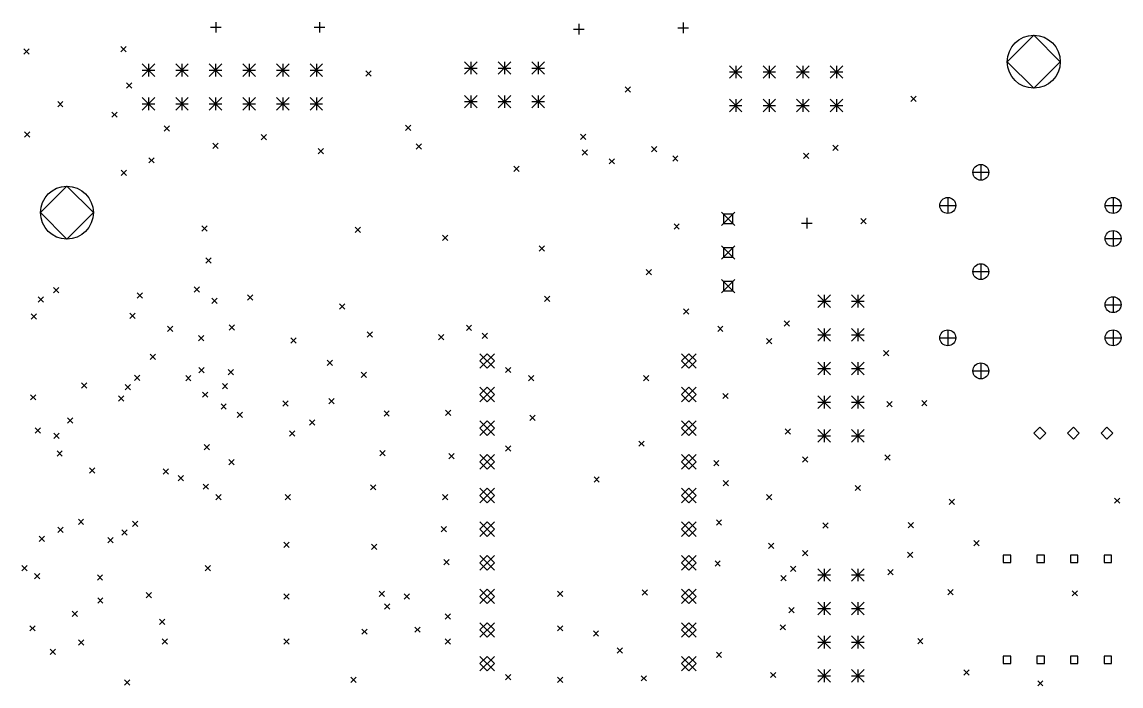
# Model space of a CAD drawing. Extents: x -2 to 158, y -158 to -1.
# Drawn here: x 75.1 to 158.2, y -113.3 to -63.1 of the extents above; entities that cross this region are included whole.
import ezdxf

# ---------------------------------------------------------------- set-up
doc = ezdxf.new("R2010")
doc.units = 0
doc.layers.add('BLACK', color=7, linetype='CONTINUOUS')

msp = doc.modelspace()

# ---------------------------------------------------------------- linework, layer by layer
at = {"layer": 'BLACK', "linetype": 'CONTINUOUS'}
for p, q in [((89.75, -63.1), (89.75, -63.9)), ((97.6, -63.1), (97.6, -63.9)), ((125.1, -63.15), (125.1, -63.95)), ((89.35, -63.5), (90.15, -63.5)), ((97.2, -63.5), (98, -63.5)), ((116.8, -63.65), (117.6, -63.65)), ((117.2, -63.25), (117.2, -64.05)), ((124.7, -63.55), (125.5, -63.55)), ((151.6, -64.1), (149.6, -66.1)), ((153.6, -66.1), (151.6, -64.1)), ((75.25, -65.125), (75.65, -65.525)), ((75.65, -65.125), (75.25, -65.525)), ((82.575, -64.95), (82.975, -65.35)), ((82.975, -64.95), (82.575, -65.35)), ((84.1825, -66.26), (85.1325, -67.21)), ((85.1325, -66.26), (84.1825, -67.21)), ((84.6575, -66.26), (84.6575, -67.21)), ((86.7225, -66.26), (87.6725, -67.21)), ((87.6725, -66.26), (86.7225, -67.21)), ((87.1975, -66.26), (87.1975, -67.21)), ((89.2625, -66.26), (90.2125, -67.21)), ((90.2125, -66.26), (89.2625, -67.21)), ((89.7375, -66.26), (89.7375, -67.21)), ((91.8025, -66.26), (92.7525, -67.21)), ((92.7525, -66.26), (91.8025, -67.21)), ((92.2775, -66.26), (92.2775, -67.21)), ((94.3425, -66.26), (95.2925, -67.21)), ((95.2925, -66.26), (94.3425, -67.21)), ((94.8175, -66.26), (94.8175, -67.21)), ((96.8825, -66.26), (97.8325, -67.21)), ((97.8325, -66.26), (96.8825, -67.21)), ((97.3575, -66.26), (97.3575, -67.21)), ((108.565, -66.1), (109.515, -67.05)), ((109.515, -66.1), (108.565, -67.05)), ((109.04, -66.1), (109.04, -67.05)), ((111.105, -66.1), (112.055, -67.05)), ((112.055, -66.1), (111.105, -67.05)), ((111.58, -66.1), (111.58, -67.05)), ((113.645, -66.1), (114.595, -67.05)), ((114.595, -66.1), (113.645, -67.05)), ((114.12, -66.1), (114.12, -67.05)), ((128.59, -66.4), (129.54, -67.35)), ((129.54, -66.4), (128.59, -67.35)), ((129.065, -66.4), (129.065, -67.35)), ((131.13, -66.4), (132.08, -67.35)), ((132.08, -66.4), (131.13, -67.35)), ((131.605, -66.4), (131.605, -67.35)), ((133.67, -66.4), (134.62, -67.35)), ((134.62, -66.4), (133.67, -67.35)), ((134.145, -66.4), (134.145, -67.35)), ((136.21, -66.4), (137.16, -67.35)), ((137.16, -66.4), (136.21, -67.35)), ((136.685, -66.4), (136.685, -67.35)), ((149.6, -66.1), (151.6, -68.1)), ((151.6, -68.1), (153.6, -66.1)), ((84.1825, -66.735), (85.1325, -66.735)), ((86.7225, -66.735), (87.6725, -66.735)), ((89.2625, -66.735), (90.2125, -66.735)), ((91.8025, -66.735), (92.7525, -66.735)), ((94.3425, -66.735), (95.2925, -66.735)), ((96.8825, -66.735), (97.8325, -66.735)), ((101.1, -66.8), (101.5, -67.2)), ((101.5, -66.8), (101.1, -67.2)), ((108.565, -66.575), (109.515, -66.575)), ((111.105, -66.575), (112.055, -66.575)), ((113.645, -66.575), (114.595, -66.575)), ((128.59, -66.875), (129.54, -66.875)), ((131.13, -66.875), (132.08, -66.875)), ((133.67, -66.875), (134.62, -66.875)), ((136.21, -66.875), (137.16, -66.875)), ((83, -67.7), (83.4, -68.1)), ((83.4, -67.7), (83, -68.1)), ((120.7, -68), (121.1, -68.4)), ((121.1, -68), (120.7, -68.4)), ((84.1825, -68.8), (85.1325, -69.75)), ((85.1325, -68.8), (84.1825, -69.75)), ((84.6575, -68.8), (84.6575, -69.75)), ((86.7225, -68.8), (87.6725, -69.75)), ((87.6725, -68.8), (86.7225, -69.75)), ((87.1975, -68.8), (87.1975, -69.75)), ((89.2625, -68.8), (90.2125, -69.75)), ((90.2125, -68.8), (89.2625, -69.75)), ((89.7375, -68.8), (89.7375, -69.75)), ((91.8025, -68.8), (92.7525, -69.75)), ((92.7525, -68.8), (91.8025, -69.75)), ((92.2775, -68.8), (92.2775, -69.75)), ((94.3425, -68.8), (95.2925, -69.75)), ((95.2925, -68.8), (94.3425, -69.75)), ((94.8175, -68.8), (94.8175, -69.75)), ((96.8825, -68.8), (97.8325, -69.75)), ((97.8325, -68.8), (96.8825, -69.75)), ((97.3575, -68.8), (97.3575, -69.75)), ((108.565, -68.64), (109.515, -69.59)), ((109.515, -68.64), (108.565, -69.59)), ((109.04, -68.64), (109.04, -69.59)), ((111.105, -68.64), (112.055, -69.59)), ((112.055, -68.64), (111.105, -69.59)), ((111.58, -68.64), (111.58, -69.59)), ((113.645, -68.64), (114.595, -69.59)), ((114.595, -68.64), (113.645, -69.59)), ((114.12, -68.64), (114.12, -69.59)), ((128.59, -68.94), (129.54, -69.89)), ((129.54, -68.94), (128.59, -69.89)), ((129.065, -68.94), (129.065, -69.89)), ((131.13, -68.94), (132.08, -69.89)), ((132.08, -68.94), (131.13, -69.89)), ((131.605, -68.94), (131.605, -69.89)), ((133.67, -68.94), (134.62, -69.89)), ((134.62, -68.94), (133.67, -69.89)), ((134.145, -68.94), (134.145, -69.89)), ((136.21, -68.94), (137.16, -69.89)), ((137.16, -68.94), (136.21, -69.89)), ((136.685, -68.94), (136.685, -69.89)), ((142.3, -68.7), (142.7, -69.1)), ((142.7, -68.7), (142.3, -69.1)), ((77.8, -69.1), (78.2, -69.5)), ((78.2, -69.1), (77.8, -69.5)), ((84.1825, -69.275), (85.1325, -69.275)), ((86.7225, -69.275), (87.6725, -69.275)), ((89.2625, -69.275), (90.2125, -69.275)), ((91.8025, -69.275), (92.7525, -69.275)), ((94.3425, -69.275), (95.2925, -69.275)), ((96.8825, -69.275), (97.8325, -69.275)), ((108.565, -69.115), (109.515, -69.115)), ((111.105, -69.115), (112.055, -69.115)), ((113.645, -69.115), (114.595, -69.115)), ((128.59, -69.415), (129.54, -69.415)), ((131.13, -69.415), (132.08, -69.415)), ((133.67, -69.415), (134.62, -69.415)), ((136.21, -69.415), (137.16, -69.415)), ((81.9, -69.9), (82.3, -70.3)), ((82.3, -69.9), (81.9, -70.3)), ((75.3, -71.4), (75.7, -71.8)), ((75.7, -71.4), (75.3, -71.8)), ((85.8475, -70.9525), (86.2475, -71.3525)), ((86.2475, -70.9525), (85.8475, -71.3525)), ((104.1, -70.9), (104.5, -71.3)), ((104.5, -70.9), (104.1, -71.3)), ((89.5375, -72.2625), (89.9375, -72.6625)), ((89.9375, -72.2625), (89.5375, -72.6625)), ((93.181538, -71.5995), (93.581538, -71.9995)), ((93.581538, -71.5995), (93.181538, -71.9995)), ((117.324585, -71.563), (117.724585, -71.963)), ((117.724585, -71.563), (117.324585, -71.963)), ((97.492344, -72.651262), (97.892344, -73.051262)), ((97.892344, -72.651262), (97.492344, -73.051262)), ((104.899, -72.299), (105.299, -72.699)), ((105.299, -72.299), (104.899, -72.699)), ((117.446088, -72.7505), (117.846088, -73.1505)), ((117.846088, -72.7505), (117.446088, -73.1505)), ((122.7, -72.5), (123.1, -72.9)), ((123.1, -72.5), (122.7, -72.9)), ((134.2, -73), (134.6, -73.4)), ((134.6, -73), (134.2, -73.4)), ((136.4, -72.4), (136.8, -72.8)), ((136.8, -72.4), (136.4, -72.8)), ((84.7, -73.35), (85.1, -73.75)), ((85.1, -73.35), (84.7, -73.75)), ((119.5, -73.425), (119.9, -73.825)), ((119.9, -73.425), (119.5, -73.825)), ((124.3, -73.2), (124.7, -73.6)), ((124.7, -73.2), (124.3, -73.6)), ((147.597499, -73.855262), (147.597499, -75.055262)), ((82.6, -74.3), (83, -74.7)), ((83, -74.3), (82.6, -74.7)), ((112.3, -74), (112.7, -74.4)), ((112.7, -74), (112.3, -74.4)), ((146.997499, -74.455262), (148.197499, -74.455262)), ((78.5, -75.5), (76.5, -77.5)), ((80.5, -77.5), (78.5, -75.5)), ((145.097499, -76.355262), (145.097499, -77.555262)), ((157.597499, -76.355262), (157.597499, -77.555262)), ((144.497499, -76.955262), (145.697499, -76.955262)), ((156.997499, -76.955262), (158.197499, -76.955262)), ((76.5, -77.5), (78.5, -79.5)), ((78.5, -79.5), (80.5, -77.5)), ((128, -77.475), (129, -78.475)), ((129, -77.475), (128, -78.475)), ((128.853557, -77.621443), (128.146443, -77.621443)), ((128.146443, -77.621443), (128.146443, -78.328557)), ((128.853557, -78.328557), (128.853557, -77.621443)), ((134.45, -77.9), (134.45, -78.7)), ((138.525, -77.95), (138.925, -78.35)), ((138.925, -77.95), (138.525, -78.35)), ((88.7, -78.5), (89.1, -78.9)), ((89.1, -78.5), (88.7, -78.9)), ((100.3, -78.6), (100.7, -79)), ((100.7, -78.6), (100.3, -79)), ((124.4, -78.35), (124.8, -78.75)), ((124.8, -78.35), (124.4, -78.75)), ((128.146443, -78.328557), (128.853557, -78.328557)), ((134.05, -78.3), (134.85, -78.3)), ((157.597499, -78.855262), (157.597499, -80.055262)), ((106.9, -79.2), (107.3, -79.6)), ((107.3, -79.2), (106.9, -79.6)), ((156.997499, -79.455262), (158.197499, -79.455262)), ((114.2, -80), (114.6, -80.4)), ((114.6, -80), (114.2, -80.4)), ((128, -80.015), (129, -81.015)), ((129, -80.015), (128, -81.015)), ((128.853557, -80.161443), (128.146443, -80.161443)), ((128.146443, -80.161443), (128.146443, -80.868557)), ((128.853557, -80.868557), (128.853557, -80.161443)), ((89, -80.925), (89.4, -81.325)), ((89.4, -80.925), (89, -81.325)), ((128.146443, -80.868557), (128.853557, -80.868557)), ((147.597499, -81.355262), (147.597499, -82.555262)), ((122.3, -81.8), (122.7, -82.2)), ((122.7, -81.8), (122.3, -82.2)), ((146.997499, -81.955262), (148.197499, -81.955262)), ((128, -82.555), (129, -83.555)), ((129, -82.555), (128, -83.555)), ((128.853557, -82.701443), (128.146443, -82.701443)), ((128.146443, -82.701443), (128.146443, -83.408557)), ((128.853557, -83.408557), (128.853557, -82.701443)), ((76.328973, -83.85), (76.728973, -84.25)), ((76.728973, -83.85), (76.328973, -84.25)), ((77.475, -83.1505), (77.875, -83.5505)), ((77.875, -83.1505), (77.475, -83.5505)), ((83.8, -83.55), (84.2, -83.95)), ((84.2, -83.55), (83.8, -83.95)), ((88.125, -83.1), (88.525, -83.5)), ((88.525, -83.1), (88.125, -83.5)), ((92.15, -83.7), (92.55, -84.1)), ((92.55, -83.7), (92.15, -84.1)), ((114.6, -83.8), (115, -84.2)), ((115, -83.8), (114.6, -84.2)), ((128.146443, -83.408557), (128.853557, -83.408557)), ((135.285, -83.72), (136.235, -84.67)), ((136.235, -83.72), (135.285, -84.67)), ((135.76, -83.72), (135.76, -84.67)), ((137.825, -83.72), (138.775, -84.67)), ((138.775, -83.72), (137.825, -84.67)), ((138.3, -83.72), (138.3, -84.67)), ((157.597499, -83.855262), (157.597499, -85.055262)), ((89.45, -83.9505), (89.85, -84.3505)), ((89.85, -83.9505), (89.45, -84.3505)), ((99.099525, -84.3995), (99.499525, -84.7995)), ((99.499525, -84.3995), (99.099525, -84.7995)), ((135.285, -84.195), (136.235, -84.195)), ((137.825, -84.195), (138.775, -84.195)), ((156.997499, -84.455262), (158.197499, -84.455262)), ((75.8, -85.15), (76.2, -85.55)), ((76.2, -85.15), (75.8, -85.55)), ((83.25, -85.1), (83.65, -85.5)), ((83.65, -85.1), (83.25, -85.5)), ((125.125, -84.775), (125.525, -85.175)), ((125.525, -84.775), (125.125, -85.175)), ((86.1, -86.075), (86.5, -86.475)), ((86.5, -86.075), (86.1, -86.475)), ((90.775, -85.975), (91.175, -86.375)), ((91.175, -85.975), (90.775, -86.375)), ((108.7, -86), (109.1, -86.4)), ((109.1, -86), (108.7, -86.4)), ((127.7005, -86.070521), (128.1005, -86.470521)), ((128.1005, -86.070521), (127.7005, -86.470521)), ((132.725, -85.675), (133.125, -86.075)), ((133.125, -85.675), (132.725, -86.075)), ((135.285, -86.26), (136.235, -87.21)), ((136.235, -86.26), (135.285, -87.21)), ((135.76, -86.26), (135.76, -87.21)), ((137.825, -86.26), (138.775, -87.21)), ((138.775, -86.26), (137.825, -87.21)), ((138.3, -86.26), (138.3, -87.21)), ((145.097499, -86.355262), (145.097499, -87.555262)), ((157.597499, -86.355262), (157.597499, -87.555262)), ((88.45, -86.775), (88.85, -87.175)), ((88.85, -86.775), (88.45, -87.175)), ((95.425, -86.95), (95.825, -87.35)), ((95.825, -86.95), (95.425, -87.35)), ((101.2, -86.5), (101.6, -86.9)), ((101.6, -86.5), (101.2, -86.9)), ((106.6, -86.7), (107, -87.1)), ((107, -86.7), (106.6, -87.1)), ((109.9, -86.6), (110.3, -87)), ((110.3, -86.6), (109.9, -87)), ((131.3995, -87), (131.7995, -87.4)), ((131.7995, -87), (131.3995, -87.4)), ((135.285, -86.735), (136.235, -86.735)), ((137.825, -86.735), (138.775, -86.735)), ((144.497499, -86.955262), (145.697499, -86.955262)), ((156.997499, -86.955262), (158.197499, -86.955262)), ((140.25, -87.925), (140.65, -88.325)), ((140.65, -87.925), (140.25, -88.325)), ((84.8, -88.2), (85.2, -88.6)), ((85.2, -88.2), (84.8, -88.6)), ((98.169622, -88.6505), (98.569622, -89.0505)), ((98.569622, -88.6505), (98.169622, -89.0505)), ((109.73, -88.155), (110.83, -89.255)), ((110.83, -88.155), (109.73, -89.255)), ((110.28, -88.155), (109.73, -88.705)), ((109.73, -88.705), (110.28, -89.255)), ((110.83, -88.705), (110.28, -88.155)), ((110.28, -89.255), (110.83, -88.705)), ((124.97, -88.155), (126.07, -89.255)), ((126.07, -88.155), (124.97, -89.255)), ((125.52, -88.155), (124.97, -88.705)), ((124.97, -88.705), (125.52, -89.255)), ((126.07, -88.705), (125.52, -88.155)), ((125.52, -89.255), (126.07, -88.705)), ((135.285, -88.8), (136.235, -89.75)), ((136.235, -88.8), (135.285, -89.75)), ((135.76, -88.8), (135.76, -89.75)), ((137.825, -88.8), (138.775, -89.75)), ((138.775, -88.8), (137.825, -89.75)), ((138.3, -88.8), (138.3, -89.75)), ((147.597499, -88.855262), (147.597499, -90.055262)), ((88.475, -89.2), (88.875, -89.6)), ((88.875, -89.2), (88.475, -89.6)), ((90.7, -89.35), (91.1, -89.75)), ((91.1, -89.35), (90.7, -89.75)), ((100.75, -89.55), (101.15, -89.95)), ((101.15, -89.55), (100.75, -89.95)), ((111.65, -89.185283), (112.05, -89.585283)), ((112.05, -89.185283), (111.65, -89.585283)), ((135.285, -89.275), (136.235, -89.275)), ((137.825, -89.275), (138.775, -89.275)), ((146.997499, -89.455262), (148.197499, -89.455262)), ((79.6, -90.35), (80, -90.75)), ((80, -90.35), (79.6, -90.75)), ((82.906768, -90.488495), (83.306768, -90.888495)), ((83.306768, -90.488495), (82.906768, -90.888495)), ((83.615918, -89.784144), (84.015918, -90.184144)), ((84.015918, -89.784144), (83.615918, -90.184144)), ((87.476659, -89.8005), (87.876659, -90.2005)), ((87.876659, -89.8005), (87.476659, -90.2005)), ((90.25, -90.4), (90.65, -90.8)), ((90.65, -90.4), (90.25, -90.8)), ((113.4, -89.8), (113.8, -90.2)), ((113.8, -89.8), (113.4, -90.2)), ((122.1, -89.8), (122.5, -90.2)), ((122.5, -89.8), (122.1, -90.2)), ((75.75, -91.25), (76.15, -91.65)), ((76.15, -91.25), (75.75, -91.65)), ((82.4, -91.35), (82.8, -91.75)), ((82.8, -91.35), (82.4, -91.75)), ((88.75, -91.05), (89.15, -91.45)), ((89.15, -91.05), (88.75, -91.45)), ((109.73, -90.695), (110.83, -91.795)), ((110.83, -90.695), (109.73, -91.795)), ((110.28, -90.695), (109.73, -91.245)), ((109.73, -91.245), (110.28, -91.795)), ((110.83, -91.245), (110.28, -90.695)), ((110.28, -91.795), (110.83, -91.245)), ((124.97, -90.695), (126.07, -91.795)), ((126.07, -90.695), (124.97, -91.795)), ((125.52, -90.695), (124.97, -91.245)), ((124.97, -91.245), (125.52, -91.795)), ((126.07, -91.245), (125.52, -90.695)), ((125.52, -91.795), (126.07, -91.245)), ((128.1, -91.15), (128.5, -91.55)), ((128.5, -91.15), (128.1, -91.55)), ((135.285, -91.34), (136.235, -92.29)), ((136.235, -91.34), (135.285, -92.29)), ((135.76, -91.34), (135.76, -92.29)), ((137.825, -91.34), (138.775, -92.29)), ((138.775, -91.34), (137.825, -92.29)), ((138.3, -91.34), (138.3, -92.29)), ((90.15, -91.9505), (90.55, -92.3505)), ((90.55, -91.9505), (90.15, -92.3505)), ((94.825, -91.725), (95.225, -92.125)), ((95.225, -91.725), (94.825, -92.125)), ((98.3, -91.55), (98.7, -91.95)), ((98.7, -91.55), (98.3, -91.95)), ((135.285, -91.815), (136.235, -91.815)), ((137.825, -91.815), (138.775, -91.815)), ((140.5, -91.775), (140.9, -92.175)), ((140.9, -91.775), (140.5, -92.175)), ((143.125, -91.7), (143.525, -92.1)), ((143.525, -91.7), (143.125, -92.1)), ((78.55, -93), (78.95, -93.4)), ((78.95, -93), (78.55, -93.4)), ((91.3755, -92.565282), (91.7755, -92.965282)), ((91.7755, -92.565282), (91.3755, -92.965282)), ((102.475, -92.475), (102.875, -92.875)), ((102.875, -92.475), (102.475, -92.875)), ((107.125, -92.425), (107.525, -92.825)), ((107.525, -92.425), (107.125, -92.825)), ((113.5, -92.8), (113.9, -93.2)), ((113.9, -92.8), (113.5, -93.2)), ((76.1, -93.75), (76.5, -94.15)), ((76.5, -93.75), (76.1, -94.15)), ((96.85, -93.15), (97.25, -93.55)), ((97.25, -93.15), (96.85, -93.55)), ((109.73, -93.235), (110.83, -94.335)), ((110.83, -93.235), (109.73, -94.335)), ((110.28, -93.235), (109.73, -93.785)), ((109.73, -93.785), (110.28, -94.335)), ((110.83, -93.785), (110.28, -93.235)), ((110.28, -94.335), (110.83, -93.785)), ((124.97, -93.235), (126.07, -94.335)), ((126.07, -93.235), (124.97, -94.335)), ((125.52, -93.235), (124.97, -93.785)), ((124.97, -93.785), (125.52, -94.335)), ((126.07, -93.785), (125.52, -93.235)), ((125.52, -94.335), (126.07, -93.785)), ((132.8, -93.825), (133.2, -94.225)), ((133.2, -93.825), (132.8, -94.225)), ((135.285, -93.88), (136.235, -94.83)), ((136.235, -93.88), (135.285, -94.83)), ((135.76, -93.88), (135.76, -94.83)), ((137.825, -93.88), (138.775, -94.83)), ((138.775, -93.88), (137.825, -94.83)), ((138.3, -93.88), (138.3, -94.83)), ((152.057499, -93.710762), (151.612999, -94.155262)), ((152.501999, -94.155262), (152.057499, -93.710762)), ((154.597499, -93.710762), (154.152999, -94.155262)), ((155.041999, -94.155262), (154.597499, -93.710762)), ((157.137499, -93.710762), (156.692999, -94.155262)), ((157.581999, -94.155262), (157.137499, -93.710762)), ((77.5, -94.15), (77.9, -94.55)), ((77.9, -94.15), (77.5, -94.55)), ((95.325, -93.975), (95.725, -94.375)), ((95.725, -93.975), (95.325, -94.375)), ((135.285, -94.355), (136.235, -94.355)), ((137.825, -94.355), (138.775, -94.355)), ((151.612999, -94.155262), (152.057499, -94.599762)), ((152.057499, -94.599762), (152.501999, -94.155262)), ((154.152999, -94.155262), (154.597499, -94.599762)), ((154.597499, -94.599762), (155.041999, -94.155262)), ((156.692999, -94.155262), (157.137499, -94.599762)), ((157.137499, -94.599762), (157.581999, -94.155262)), ((77.75, -95.5), (78.15, -95.9)), ((78.15, -95.5), (77.75, -95.9)), ((88.8745, -95.024045), (89.2745, -95.424045)), ((89.2745, -95.024045), (88.8745, -95.424045)), ((102.15, -95.475), (102.55, -95.875)), ((102.55, -95.475), (102.15, -95.875)), ((111.65, -95.125), (112.05, -95.525)), ((112.05, -95.125), (111.65, -95.525)), ((121.75, -94.75), (122.15, -95.15)), ((122.15, -94.75), (121.75, -95.15)), ((90.75, -96.15), (91.15, -96.55)), ((91.15, -96.15), (90.75, -96.55)), ((107.375, -95.7), (107.775, -96.1)), ((107.775, -95.7), (107.375, -96.1)), ((109.73, -95.775), (110.83, -96.875)), ((110.83, -95.775), (109.73, -96.875)), ((110.28, -95.775), (109.73, -96.325)), ((109.73, -96.325), (110.28, -96.875)), ((110.83, -96.325), (110.28, -95.775)), ((110.28, -96.875), (110.83, -96.325)), ((124.97, -95.775), (126.07, -96.875)), ((126.07, -95.775), (124.97, -96.875)), ((125.52, -95.775), (124.97, -96.325)), ((124.97, -96.325), (125.52, -96.875)), ((126.07, -96.325), (125.52, -95.775)), ((125.52, -96.875), (126.07, -96.325)), ((127.4005, -96.230663), (127.8005, -96.630663)), ((127.8005, -96.230663), (127.4005, -96.630663)), ((134.11, -95.94), (134.51, -96.34)), ((134.51, -95.94), (134.11, -96.34)), ((140.35, -95.8), (140.75, -96.2)), ((140.75, -95.8), (140.35, -96.2)), ((80.2005, -96.767281), (80.6005, -97.167281)), ((80.6005, -96.767281), (80.2005, -97.167281)), ((85.779, -96.8495), (86.179, -97.2495)), ((86.179, -96.8495), (85.779, -97.2495)), ((86.9, -97.35), (87.3, -97.75)), ((87.3, -97.35), (86.9, -97.75)), ((88.8, -98), (89.2, -98.4)), ((89.2, -98), (88.8, -98.4)), ((101.4495, -98.05), (101.8495, -98.45)), ((101.8495, -98.05), (101.4495, -98.45)), ((118.35, -97.45), (118.75, -97.85)), ((118.75, -97.45), (118.35, -97.85)), ((128.125, -97.725), (128.525, -98.125)), ((128.525, -97.725), (128.125, -98.125)), ((89.75, -98.8), (90.15, -99.2)), ((90.15, -98.8), (89.75, -99.2)), ((95, -98.8), (95.4, -99.2)), ((95.4, -98.8), (95, -99.2)), ((106.9, -98.8), (107.3, -99.2)), ((107.3, -98.8), (106.9, -99.2)), ((109.73, -98.315), (110.83, -99.415)), ((110.83, -98.315), (109.73, -99.415)), ((110.28, -98.315), (109.73, -98.865)), ((109.73, -98.865), (110.28, -99.415)), ((110.83, -98.865), (110.28, -98.315)), ((110.28, -99.415), (110.83, -98.865)), ((124.97, -98.315), (126.07, -99.415)), ((126.07, -98.315), (124.97, -99.415)), ((125.52, -98.315), (124.97, -98.865)), ((124.97, -98.865), (125.52, -99.415)), ((126.07, -98.865), (125.52, -98.315)), ((125.52, -99.415), (126.07, -98.865)), ((131.3995, -98.8), (131.7995, -99.2)), ((131.7995, -98.8), (131.3995, -99.2)), ((138.1, -98.1), (138.5, -98.5)), ((138.5, -98.1), (138.1, -98.5)), ((145.197499, -99.155262), (145.597499, -99.555262)), ((145.597499, -99.155262), (145.197499, -99.555262)), ((157.697499, -99.055262), (158.097499, -99.455262)), ((158.097499, -99.055262), (157.697499, -99.455262)), ((77.819654, -101.2505), (78.219654, -101.6505)), ((78.219654, -101.2505), (77.819654, -101.6505)), ((79.362826, -100.6505), (79.762826, -101.0505)), ((79.762826, -100.6505), (79.362826, -101.0505)), ((83.45, -100.8), (83.85, -101.2)), ((83.85, -100.8), (83.45, -101.2)), ((106.8, -101.2), (107.2, -101.6)), ((107.2, -101.2), (106.8, -101.6)), ((109.73, -100.855), (110.83, -101.955)), ((110.83, -100.855), (109.73, -101.955)), ((110.28, -100.855), (109.73, -101.405)), ((110.83, -101.405), (110.28, -100.855)), ((124.97, -100.855), (126.07, -101.955)), ((126.07, -100.855), (124.97, -101.955)), ((125.52, -100.855), (124.97, -101.405)), ((126.07, -101.405), (125.52, -100.855)), ((127.6, -100.7), (128, -101.1)), ((128, -100.7), (127.6, -101.1)), ((135.65, -100.925), (136.05, -101.325)), ((136.05, -100.925), (135.65, -101.325)), ((142.1, -100.9), (142.5, -101.3)), ((142.5, -100.9), (142.1, -101.3)), ((76.4, -101.95), (76.8, -102.35)), ((76.8, -101.95), (76.4, -102.35)), ((81.6, -102.05), (82, -102.45)), ((82, -102.05), (81.6, -102.45)), ((82.65, -101.45), (83.05, -101.85)), ((83.05, -101.45), (82.65, -101.85)), ((109.73, -101.405), (110.28, -101.955)), ((110.28, -101.955), (110.83, -101.405)), ((124.97, -101.405), (125.52, -101.955)), ((125.52, -101.955), (126.07, -101.405)), ((94.9, -102.4), (95.3, -102.8)), ((95.3, -102.4), (94.9, -102.8)), ((101.53685, -102.547607), (101.93685, -102.947607)), ((101.93685, -102.547607), (101.53685, -102.947607)), ((131.55, -102.475), (131.95, -102.875)), ((131.95, -102.475), (131.55, -102.875)), ((134.11, -103.015), (134.51, -103.415)), ((134.51, -103.015), (134.11, -103.415)), ((147.07, -102.27), (147.47, -102.67)), ((147.47, -102.27), (147.07, -102.67)), ((107, -103.7), (107.4, -104.1)), ((107.4, -103.7), (107, -104.1)), ((109.73, -103.395), (110.83, -104.495)), ((110.83, -103.395), (109.73, -104.495)), ((110.28, -103.395), (109.73, -103.945)), ((110.83, -103.945), (110.28, -103.395)), ((124.97, -103.395), (126.07, -104.495)), ((126.07, -103.395), (124.97, -104.495)), ((125.52, -103.395), (124.97, -103.945)), ((126.07, -103.945), (125.52, -103.395)), ((127.5, -103.8), (127.9, -104.2)), ((127.9, -103.8), (127.5, -104.2)), ((142.05, -103.15), (142.45, -103.55)), ((142.45, -103.15), (142.05, -103.55)), ((149.860344, -103.372417), (149.294654, -103.372417)), ((149.294654, -103.372417), (149.294654, -103.938107)), ((149.860344, -103.938107), (149.860344, -103.372417)), ((152.400344, -103.372417), (151.834654, -103.372417)), ((151.834654, -103.372417), (151.834654, -103.938107)), ((152.400344, -103.938107), (152.400344, -103.372417)), ((154.940344, -103.372417), (154.374654, -103.372417)), ((154.374654, -103.372417), (154.374654, -103.938107)), ((154.940344, -103.938107), (154.940344, -103.372417)), ((157.480344, -103.372417), (156.914654, -103.372417)), ((156.914654, -103.372417), (156.914654, -103.938107)), ((157.480344, -103.938107), (157.480344, -103.372417)), ((75.1, -104.15), (75.5, -104.55)), ((75.5, -104.15), (75.1, -104.55)), ((88.95, -104.15), (89.35, -104.55)), ((89.35, -104.15), (88.95, -104.55)), ((109.73, -103.945), (110.28, -104.495)), ((110.28, -104.495), (110.83, -103.945)), ((124.97, -103.945), (125.52, -104.495)), ((125.52, -104.495), (126.07, -103.945)), ((133.2105, -104.2), (133.6105, -104.6)), ((133.6105, -104.2), (133.2105, -104.6)), ((135.285, -104.395), (136.235, -105.345)), ((136.235, -104.395), (135.285, -105.345)), ((135.76, -104.395), (135.76, -105.345)), ((137.825, -104.395), (138.775, -105.345)), ((138.775, -104.395), (137.825, -105.345)), ((138.3, -104.395), (138.3, -105.345)), ((140.575, -104.45), (140.975, -104.85)), ((140.975, -104.45), (140.575, -104.85)), ((149.294654, -103.938107), (149.860344, -103.938107)), ((151.834654, -103.938107), (152.400344, -103.938107)), ((154.374654, -103.938107), (154.940344, -103.938107)), ((156.914654, -103.938107), (157.480344, -103.938107)), ((76.040709, -104.7495), (76.440709, -105.1495)), ((76.440709, -104.7495), (76.040709, -105.1495)), ((80.8, -104.85), (81.2, -105.25)), ((81.2, -104.85), (80.8, -105.25)), ((132.475, -104.9), (132.875, -105.3)), ((132.875, -104.9), (132.475, -105.3)), ((135.285, -104.87), (136.235, -104.87)), ((137.825, -104.87), (138.775, -104.87)), ((84.5, -106.2), (84.9, -106.6)), ((84.9, -106.2), (84.5, -106.6)), ((94.9, -106.3), (95.3, -106.7)), ((95.3, -106.3), (94.9, -106.7)), ((102.1, -106.1), (102.5, -106.5)), ((102.5, -106.1), (102.1, -106.5)), ((104, -106.3), (104.4, -106.7)), ((104.4, -106.3), (104, -106.7)), ((109.73, -105.935), (110.83, -107.035)), ((110.83, -105.935), (109.73, -107.035)), ((110.28, -105.935), (109.73, -106.485)), ((110.83, -106.485), (110.28, -105.935)), ((115.6, -106.1), (116, -106.5)), ((116, -106.1), (115.6, -106.5)), ((122, -106), (122.4, -106.4)), ((122.4, -106), (122, -106.4)), ((124.97, -105.935), (126.07, -107.035)), ((126.07, -105.935), (124.97, -107.035)), ((125.52, -105.935), (124.97, -106.485)), ((126.07, -106.485), (125.52, -105.935)), ((145.097499, -105.967772), (145.497499, -106.367772)), ((145.497499, -105.967772), (145.097499, -106.367772)), ((154.497499, -106.055262), (154.897499, -106.455262)), ((154.897499, -106.055262), (154.497499, -106.455262)), ((80.825, -106.6), (81.225, -107)), ((81.225, -106.6), (80.825, -107)), ((102.505663, -107.05), (102.905663, -107.45)), ((102.905663, -107.05), (102.505663, -107.45)), ((109.73, -106.485), (110.28, -107.035)), ((110.28, -107.035), (110.83, -106.485)), ((124.97, -106.485), (125.52, -107.035)), ((125.52, -107.035), (126.07, -106.485)), ((135.285, -106.935), (136.235, -107.885)), ((136.235, -106.935), (135.285, -107.885)), ((135.76, -106.935), (135.76, -107.885)), ((137.825, -106.935), (138.775, -107.885)), ((138.775, -106.935), (137.825, -107.885)), ((138.3, -106.935), (138.3, -107.885)), ((78.9, -107.6), (79.3, -108)), ((79.3, -107.6), (78.9, -108)), ((107.1, -107.8), (107.5, -108.2)), ((107.5, -107.8), (107.1, -108.2)), ((133.075, -107.325), (133.475, -107.725)), ((133.475, -107.325), (133.075, -107.725)), ((135.285, -107.41), (136.235, -107.41)), ((137.825, -107.41), (138.775, -107.41)), ((75.7, -108.7), (76.1, -109.1)), ((76.1, -108.7), (75.7, -109.1)), ((85.5, -108.2), (85.9, -108.6)), ((85.9, -108.2), (85.5, -108.6)), ((104.8, -108.8), (105.2, -109.2)), ((105.2, -108.8), (104.8, -109.2)), ((109.73, -108.475), (110.83, -109.575)), ((110.83, -108.475), (109.73, -109.575)), ((110.28, -108.475), (109.73, -109.025)), ((110.83, -109.025), (110.28, -108.475)), ((115.6, -108.7), (116, -109.1)), ((116, -108.7), (115.6, -109.1)), ((124.97, -108.475), (126.07, -109.575)), ((126.07, -108.475), (124.97, -109.575)), ((125.52, -108.475), (124.97, -109.025)), ((126.07, -109.025), (125.52, -108.475)), ((132.425, -108.625), (132.825, -109.025)), ((132.825, -108.625), (132.425, -109.025)), ((100.806868, -108.95), (101.206868, -109.35)), ((101.206868, -108.95), (100.806868, -109.35)), ((109.73, -109.025), (110.28, -109.575)), ((110.28, -109.575), (110.83, -109.025)), ((118.3, -109.1), (118.7, -109.5)), ((118.7, -109.1), (118.3, -109.5)), ((124.97, -109.025), (125.52, -109.575)), ((125.52, -109.575), (126.07, -109.025)), ((135.285, -109.475), (136.235, -110.425)), ((136.235, -109.475), (135.285, -110.425)), ((135.76, -109.475), (135.76, -110.425)), ((137.825, -109.475), (138.775, -110.425)), ((138.775, -109.475), (137.825, -110.425)), ((138.3, -109.475), (138.3, -110.425)), ((142.825, -109.675), (143.225, -110.075)), ((143.225, -109.675), (142.825, -110.075)), ((77.225, -110.475), (77.625, -110.875)), ((77.625, -110.475), (77.225, -110.875)), ((79.3755, -109.7755), (79.7755, -110.1755)), ((79.7755, -109.7755), (79.3755, -110.1755)), ((85.7, -109.7), (86.1, -110.1)), ((86.1, -109.7), (85.7, -110.1)), ((94.9, -109.7), (95.3, -110.1)), ((95.3, -109.7), (94.9, -110.1)), ((107.1, -109.7), (107.5, -110.1)), ((107.5, -109.7), (107.1, -110.1)), ((120.0995, -110.365291), (120.4995, -110.765291)), ((120.4995, -110.365291), (120.0995, -110.765291)), ((135.285, -109.95), (136.235, -109.95)), ((137.825, -109.95), (138.775, -109.95)), ((109.73, -111.015), (110.83, -112.115)), ((110.83, -111.015), (109.73, -112.115)), ((110.28, -111.015), (109.73, -111.565)), ((110.83, -111.565), (110.28, -111.015)), ((124.97, -111.015), (126.07, -112.115)), ((126.07, -111.015), (124.97, -112.115)), ((125.52, -111.015), (124.97, -111.565)), ((126.07, -111.565), (125.52, -111.015)), ((127.6, -110.7), (128, -111.1)), ((128, -110.7), (127.6, -111.1)), ((149.860344, -110.992417), (149.294654, -110.992417)), ((149.294654, -110.992417), (149.294654, -111.558107)), ((149.860344, -111.558107), (149.860344, -110.992417)), ((152.400344, -110.992417), (151.834654, -110.992417)), ((151.834654, -110.992417), (151.834654, -111.558107)), ((152.400344, -111.558107), (152.400344, -110.992417)), ((154.940344, -110.992417), (154.374654, -110.992417)), ((154.374654, -110.992417), (154.374654, -111.558107)), ((154.940344, -111.558107), (154.940344, -110.992417)), ((157.480344, -110.992417), (156.914654, -110.992417)), ((156.914654, -110.992417), (156.914654, -111.558107)), ((157.480344, -111.558107), (157.480344, -110.992417)), ((109.73, -111.565), (110.28, -112.115)), ((110.28, -112.115), (110.83, -111.565)), ((124.97, -111.565), (125.52, -112.115)), ((125.52, -112.115), (126.07, -111.565)), ((135.285, -112.015), (136.235, -112.965)), ((136.235, -112.015), (135.285, -112.965)), ((135.76, -112.015), (135.76, -112.965)), ((137.825, -112.015), (138.775, -112.965)), ((138.775, -112.015), (137.825, -112.965)), ((138.3, -112.015), (138.3, -112.965)), ((146.318, -112.039543), (146.718, -112.439543)), ((146.718, -112.039543), (146.318, -112.439543)), ((149.294654, -111.558107), (149.860344, -111.558107)), ((151.834654, -111.558107), (152.400344, -111.558107)), ((154.374654, -111.558107), (154.940344, -111.558107)), ((156.914654, -111.558107), (157.480344, -111.558107)), ((82.85, -112.8), (83.25, -113.2)), ((83.25, -112.8), (82.85, -113.2)), ((99.975, -112.6), (100.375, -113)), ((100.375, -112.6), (99.975, -113)), ((111.65, -112.393587), (112.05, -112.793587)), ((112.05, -112.393587), (111.65, -112.793587)), ((115.6, -112.6), (116, -113)), ((116, -112.6), (115.6, -113)), ((121.925, -112.475), (122.325, -112.875)), ((122.325, -112.475), (121.925, -112.875)), ((131.7, -112.225), (132.1, -112.625)), ((132.1, -112.225), (131.7, -112.625)), ((135.285, -112.49), (136.235, -112.49)), ((137.825, -112.49), (138.775, -112.49)), ((151.897499, -112.855262), (152.297499, -113.255262)), ((152.297499, -112.855262), (151.897499, -113.255262))]:
    msp.add_line(p, q, dxfattribs=at)
at = {"layer": 'BLACK'}
for centre, radius in [((151.6, -66.1), 2), ((147.597499, -74.455262), 0.6), ((78.5, -77.5), 2), ((145.097499, -76.955262), 0.6), ((157.597499, -76.955262), 0.6), ((157.597499, -79.455262), 0.6), ((147.597499, -81.955262), 0.6), ((157.597499, -84.455262), 0.6), ((145.097499, -86.955262), 0.6), ((157.597499, -86.955262), 0.6), ((147.597499, -89.455262), 0.6)]:
    msp.add_circle(centre, radius, dxfattribs=at)

doc.saveas('drawing.dxf')
